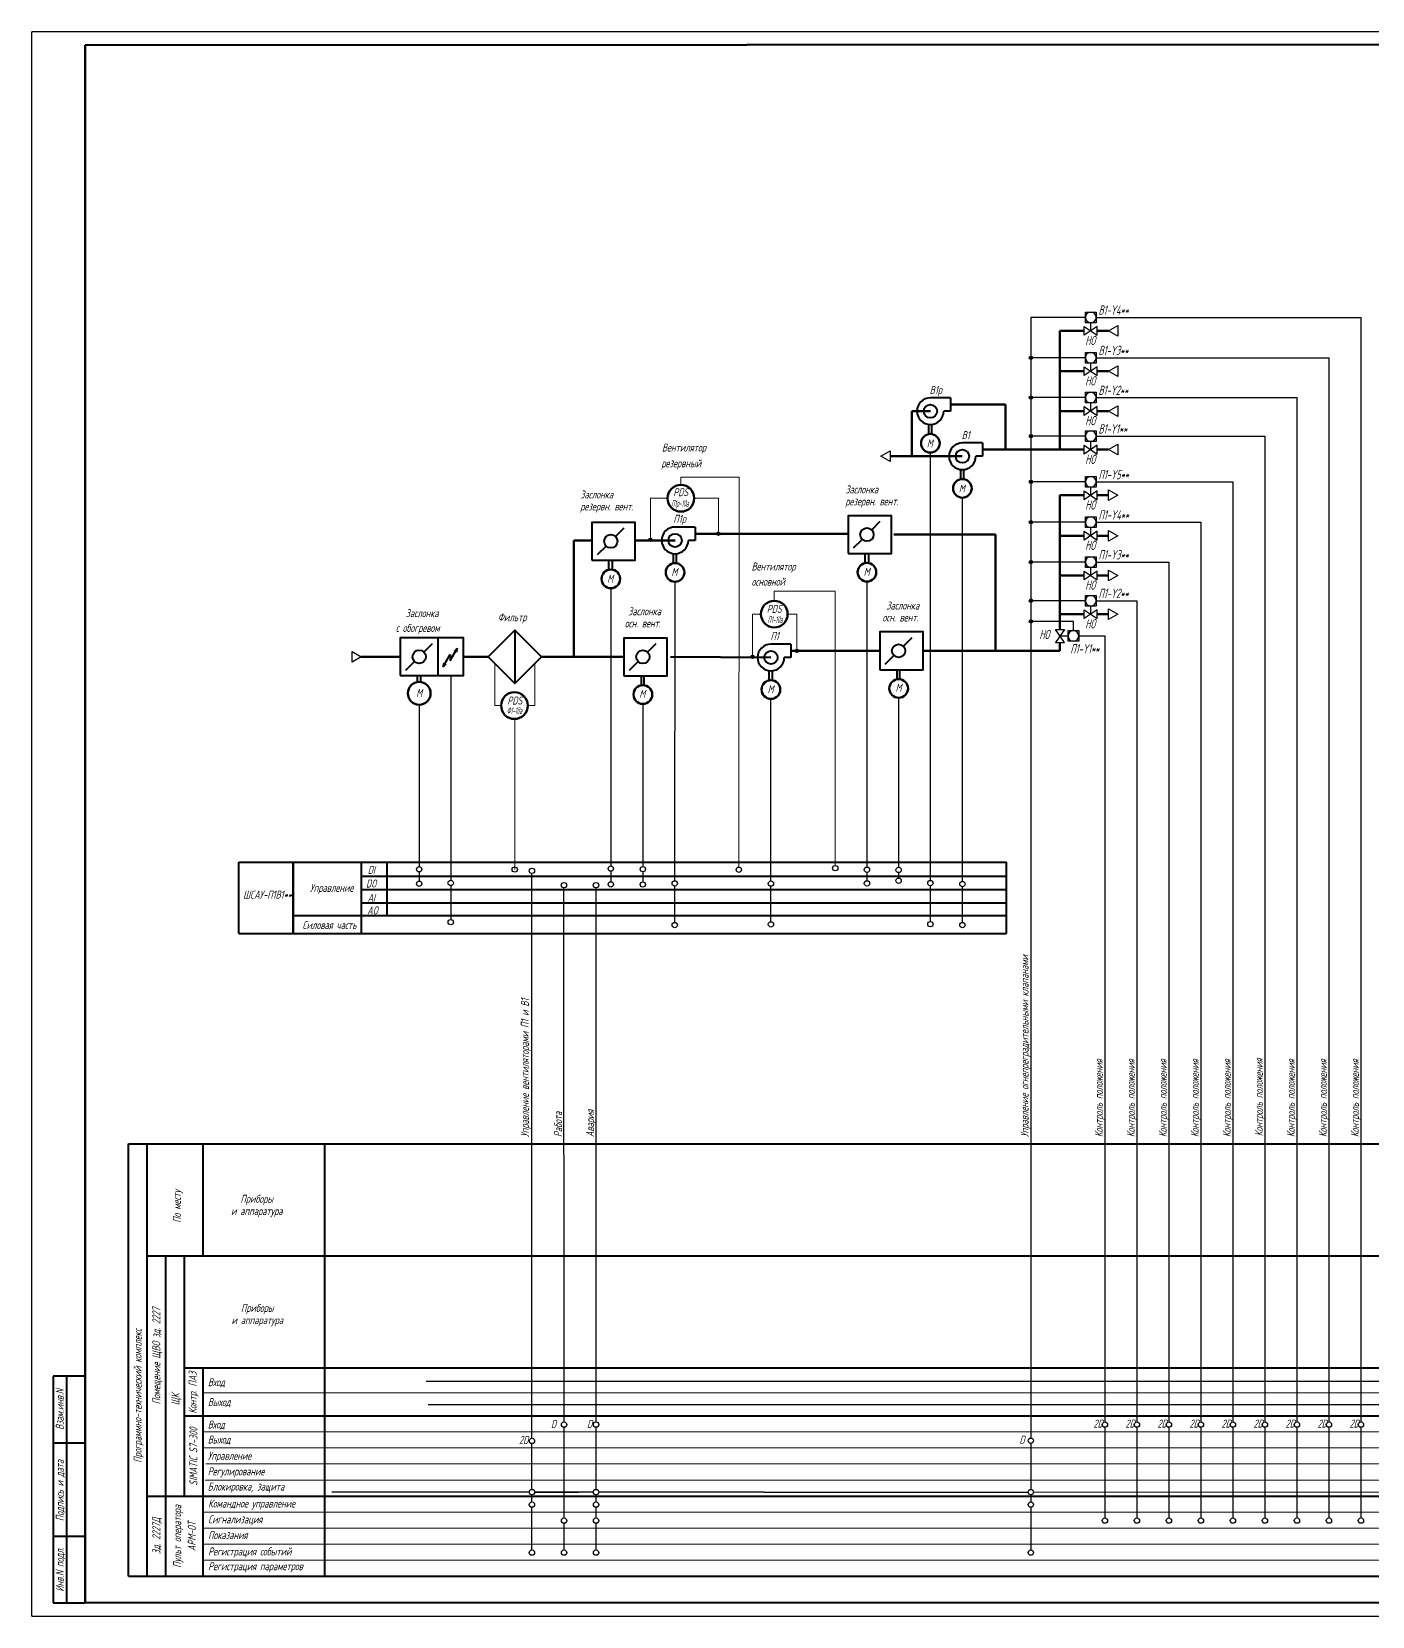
# Model space of a CAD drawing. Header units: millimetres. Extents: x -338 to 6826, y -8218 to 3153.
# Drawn here: x 2037 to 2539, y 1072 to 1666 of the extents above; entities that cross this region are included whole.
import ezdxf
from ezdxf.enums import TextEntityAlignment as Align

# ---------------------------------------------------------------- set-up
doc = ezdxf.new("R2010")
doc.units = ezdxf.units.MM
doc.layers.get('Defpoints').update_dxf_attribs({"color": 251})
for name, color, linetype in [('osnovnoy shtamp', 7, 'Continuous'), ('Слой М50', 3, 'Continuous'), ('ТЕКСТ', 2, 'Continuous')]:
    doc.layers.add(name, color=color, linetype=linetype)
for name, color, linetype, lineweight in [('Аппараты', 137, 'Continuous', 40), ('Арматура', 1, 'Continuous', 25), ('Выноска', 137, 'Continuous', 20), ('Датчики', 31, 'Continuous', 50), ('Рамка тонкая', 5, 'Continuous', 25), ('Связи', 95, 'Continuous', 25), ('Текст_КИП', 2, 'Continuous', 25), ('Толст.рамка', 7, 'Continuous', 60), ('Трубопроводы', 7, 'Continuous', 60), ('Щиты_пульты', 5, 'Continuous', 40)]:
    doc.layers.add(name, color=color, linetype=linetype, lineweight=lineweight)
doc.styles.add('Simplex', font='simplex.shx', dxfattribs={"width": 0.7, "oblique": 15})

# ---------------------------------------------------------------- blocks, each defined once
blk = doc.blocks.new('газ')
blk.add_lwpolyline([(-2, -3.46), (2, -3.46), (0, 0)], close=True)
blk = doc.blocks.new('A$C5B824081')
at = {"layer": 'Арматура'}
for p, q in [((4.84, -1.67), (0, 1.67)), ((0, -1.67), (4.84, 1.67)), ((0, 1.67), (0, -1.67)), ((2.42, 0), (2.42, -3.04)), ((4.84, 1.67), (4.84, -1.67))]:
    blk.add_line(p, q, dxfattribs=at)
blk.add_circle((2.42, -5.04), 2, dxfattribs=at)

msp = doc.modelspace()

# ---------------------------------------------------------------- hatches: boundary and pattern name
h = msp.add_hatch(color=256)
edge = h.paths.add_edge_path()
edge.add_arc((2411.41, 1544.07), 0.635, 0, 360)
h = msp.add_hatch(color=256)
edge = h.paths.add_edge_path()
edge.add_arc((2411.41, 1529.15), 0.635, 0, 360)
h = msp.add_hatch(color=256)
edge = h.paths.add_edge_path()
edge.add_arc((2411.41, 1514.67), 0.635, 0, 360)
h = msp.add_hatch(color=256)
edge = h.paths.add_edge_path()
edge.add_arc((2411.41, 1497.55), 0.635, 0, 360)
h = msp.add_hatch(color=256)
edge = h.paths.add_edge_path()
edge.add_arc((2411.41, 1482.41), 0.635, 0, 360)
h = msp.add_hatch(color=256)
edge = h.paths.add_edge_path()
edge.add_arc((2268.81, 1475.86), 0.635, 0, 360)
h = msp.add_hatch(color=256)
edge = h.paths.add_edge_path()
edge.add_arc((2294.3, 1478.12), 0.635, 0, 360)
h = msp.add_hatch(color=256)
edge = h.paths.add_edge_path()
edge.add_arc((2411.41, 1467.49), 0.635, 0, 360)
h = msp.add_hatch(color=256)
edge = h.paths.add_edge_path()
edge.add_arc((2411.41, 1453.01), 0.635, 0, 360)
h = msp.add_hatch(color=256)
edge = h.paths.add_edge_path()
edge.add_arc((2411.41, 1445.23), 0.635, 0, 360)
h = msp.add_hatch(color=256)
edge = h.paths.add_edge_path()
edge.add_arc((2307.11, 1431.96), 0.635, 0, 360)
h = msp.add_hatch(color=256)
edge = h.paths.add_edge_path()
edge.add_arc((2323.75, 1434.21), 0.635, 0, 360)

# ---------------------------------------------------------------- linework, layer by layer
for p, q in [((2427.36, 1441.77), (2427.36, 1445.23)), ((2223.44, 1118.85), (2149.48, 1118.85)), ((2225.44, 1118.85), (2242.03, 1118.85)), ((2247.44, 1118.85), (2225.44, 1118.85)), ((2311.28, 1118.85), (2249.44, 1118.85)), ((2311.28, 1118.85), (2410.41, 1118.85)), ((2412.41, 1118.85), (2638.48, 1118.96))]:
    msp.add_line(p, q)
at = {"color": 7, "lineweight": 40}
for p, q in [((2044.96, 1162.3), (2044.96, 1077.3)), ((2056.96, 1162.3), (2044.96, 1162.3)), ((2049.96, 1162.3), (2049.96, 1077.3)), ((2044.96, 1137.3), (2056.96, 1137.3)), ((2044.96, 1102.3), (2056.96, 1102.3)), ((2044.96, 1077.3), (2056.96, 1077.3))]:
    msp.add_line(p, q, dxfattribs=at)
for points in [[(2431.85, 1561.2), (2435.85, 1561.2), (2435.85, 1557.2), (2431.85, 1557.2)], [(2431.85, 1546.07), (2435.85, 1546.07), (2435.85, 1542.07), (2431.85, 1542.07)], [(2431.85, 1531.15), (2435.85, 1531.15), (2435.85, 1527.15), (2431.85, 1527.15)], [(2431.85, 1516.67), (2435.85, 1516.67), (2435.85, 1512.67), (2431.85, 1512.67)], [(2431.85, 1499.55), (2435.85, 1499.55), (2435.85, 1495.55), (2431.85, 1495.55)], [(2431.85, 1484.41), (2435.85, 1484.41), (2435.85, 1480.41), (2431.85, 1480.41)], [(2431.85, 1469.49), (2435.85, 1469.49), (2435.85, 1465.49), (2431.85, 1465.49)], [(2431.85, 1455.01), (2435.85, 1455.01), (2435.85, 1451.01), (2431.85, 1451.01)], [(2429.36, 1437.77), (2425.36, 1437.77), (2425.36, 1441.77), (2429.36, 1441.77)]]:
    msp.add_lwpolyline(points, close=True)
for centre, radius in [((2411.41, 1544.07), 0.635), ((2411.41, 1529.15), 0.635), ((2411.41, 1514.67), 0.635), ((2411.41, 1497.55), 0.635), ((2280.25, 1491.39), 5), ((2411.41, 1482.41), 0.635), ((2268.81, 1475.86), 0.635), ((2294.3, 1478.12), 0.635), ((2411.41, 1467.49), 0.635), ((2411.41, 1453.01), 0.635), ((2411.41, 1445.23), 0.635), ((2307.11, 1431.96), 0.635), ((2323.75, 1434.21), 0.635), ((2182.17, 1352.34), 1), ((2217.99, 1352.24), 1), ((2224.43, 1351.75), 1), ((2253.99, 1352.58), 1), ((2265.99, 1352.35), 1), ((2301.97, 1352.15), 1), ((2338.11, 1352.75), 1), ((2349.99, 1352.14), 1), ((2361.86, 1352.06), 1), ((2361.86, 1348.04), 1), ((2182.17, 1346.89), 1), ((2193.99, 1347.19), 1), ((2236.43, 1346.36), 1), ((2248.43, 1346.36), 1), ((2253.99, 1346.64), 1), ((2265.99, 1346.61), 1), ((2277.95, 1347.02), 1), ((2313.99, 1346.95), 1), ((2349.99, 1347.04), 1), ((2373.74, 1347.14), 1), ((2385.74, 1346.8), 1), ((2193.99, 1332.51), 1), ((2277.94, 1331.4), 1), ((2313.99, 1331.68), 1), ((2373.74, 1331.75), 1), ((2385.74, 1331.4), 1), ((2236.44, 1144.17), 1), ((2248.44, 1144.18), 1), ((2439.16, 1144.17), 1), ((2451.15, 1144.17), 1), ((2463.15, 1144.17), 1), ((2475.15, 1144.17), 1), ((2487.14, 1144.17), 1), ((2499.14, 1144.17), 1), ((2511.14, 1144.17), 1), ((2523.14, 1144.17), 1), ((2535.13, 1144.17), 1), ((2224.44, 1138.04), 1), ((2411.41, 1138.13), 1), ((2224.44, 1118.85), 1), ((2248.44, 1118.85), 1), ((2411.41, 1118.85), 1), ((2224.44, 1114.17), 1), ((2248.44, 1114.17), 1), ((2411.41, 1114.17), 1), ((2236.44, 1108.17), 1), ((2248.44, 1108.17), 1), ((2439.16, 1108.17), 1), ((2451.15, 1108.17), 1), ((2463.15, 1108.17), 1), ((2475.15, 1108.17), 1), ((2487.14, 1108.17), 1), ((2499.14, 1108.17), 1), ((2511.14, 1108.17), 1), ((2523.14, 1108.17), 1), ((2535.13, 1108.17), 1), ((2224.44, 1096.17), 1), ((2236.44, 1096.17), 1), ((2248.44, 1096.17), 1), ((2411.41, 1096.17), 1)]:
    msp.add_circle(centre, radius)
at = {"layer": 'Defpoints', "color": 251}
for p, q in [((2184.81, 1160.44), (3128.61, 1160.44)), ((2185.59, 1151.67), (3128.61, 1151.67))]:
    msp.add_line(p, q, dxfattribs=at)
at = {"layer": 'Аппараты'}
for p, q in [((2381.24, 1529.04), (2373.74, 1529.04)), ((2381.24, 1529.04), (2381.24, 1524.04)), ((2381.24, 1524.04), (2378.74, 1524.04)), ((2373.14, 1515.46), (2373.14, 1519.07)), ((2374.33, 1515.46), (2374.33, 1519.07)), ((2393.24, 1512.12), (2385.74, 1512.12)), ((2393.24, 1512.12), (2393.24, 1507.12)), ((2393.24, 1507.12), (2390.74, 1507.12)), ((2385.14, 1498.55), (2385.14, 1502.16)), ((2386.33, 1498.55), (2386.33, 1502.16)), ((2255.75, 1477.04), (2258.99, 1480.27)), ((2285.55, 1480.62), (2278.05, 1480.62)), ((2285.55, 1480.62), (2285.55, 1475.62)), ((2351.75, 1479.54), (2354.99, 1482.77)), ((2248.99, 1470.27), (2252.22, 1473.5)), ((2285.55, 1475.62), (2283.05, 1475.62)), ((2344.99, 1472.77), (2348.22, 1476)), ((2253.3, 1464.6), (2253.3, 1468.2)), ((2254.64, 1464.61), (2254.64, 1468.2)), ((2277.43, 1467.04), (2277.43, 1470.62)), ((2278.64, 1467.05), (2278.64, 1470.62)), ((2349.3, 1467.11), (2349.3, 1470.7)), ((2350.64, 1467.11), (2350.64, 1470.7)), ((2189.24, 1424.93), (2189.24, 1439.08)), ((2217.99, 1441.96), (2217.99, 1421.96)), ((2363.63, 1435.98), (2366.86, 1439.21)), ((2183.93, 1433.77), (2187.17, 1437)), ((2191.14, 1428.24), (2193.76, 1432.79)), ((2193.76, 1430.54), (2196.39, 1435.08)), ((2193.76, 1432.79), (2193.76, 1430.54)), ((2196.39, 1435.08), (2195.29, 1433.98)), ((2196.39, 1435.08), (2195.98, 1433.58)), ((2267.75, 1433.7), (2270.99, 1436.93)), ((2321.49, 1436.71), (2313.99, 1436.71)), ((2321.49, 1431.71), (2318.99, 1431.71)), ((2321.49, 1436.71), (2321.49, 1431.71)), ((2356.86, 1429.21), (2360.1, 1432.45)), ((2177.17, 1427), (2180.4, 1430.24)), ((2191.14, 1428.24), (2191.54, 1429.74)), ((2191.14, 1428.24), (2192.23, 1429.34)), ((2260.99, 1426.93), (2264.22, 1430.16)), ((2313.38, 1423.14), (2313.38, 1426.75)), ((2314.57, 1423.14), (2314.57, 1426.75)), ((2361.36, 1423.58), (2361.36, 1427.14)), ((2362.36, 1423.58), (2362.36, 1427.14)), ((2181.55, 1422.51), (2181.55, 1424.93)), ((2182.78, 1422.51), (2182.78, 1424.93)), ((2265.49, 1421.3), (2265.49, 1424.86)), ((2266.49, 1421.3), (2266.49, 1424.86))]:
    msp.add_line(p, q, dxfattribs=at)
for points in [[(2246.92, 1468.2), (2263.14, 1468.2), (2263.14, 1482.34), (2246.92, 1482.34)], [(2342.92, 1470.7), (2359.14, 1470.7), (2359.14, 1484.84), (2342.92, 1484.84)], [(2217.99, 1421.96), (2227.99, 1431.96), (2217.99, 1441.96), (2207.99, 1431.96)], [(2258.92, 1424.86), (2275.14, 1424.86), (2275.14, 1439), (2258.92, 1439)], [(2354.79, 1427.14), (2371.02, 1427.14), (2371.02, 1441.29), (2354.79, 1441.29)]]:
    msp.add_lwpolyline(points, close=True, dxfattribs=at)
for points in [[(2189.24, 1424.93), (2198.74, 1424.93), (2198.74, 1439.08), (2175.09, 1439.08), (2175.09, 1424.93)], [(2175.09, 1424.93), (2189.24, 1424.93)]]:
    msp.add_lwpolyline(points, dxfattribs=at)
for centre in [(2373.74, 1524.04), (2385.74, 1507.12), (2349.99, 1477.77), (2253.99, 1475.27), (2278.05, 1475.62), (2182.17, 1432), (2265.99, 1431.93), (2313.99, 1431.71), (2361.86, 1434.21)]:
    msp.add_circle(centre, 2.5, dxfattribs=at)
for centre in [(2373.74, 1524.04), (2385.74, 1507.12), (2278.05, 1475.62), (2313.99, 1431.71)]:
    msp.add_arc(centre, 5, 90, 0, dxfattribs=at)
at = {"layer": 'Выноска', "ltscale": 2}
for p, q in [((2280.25, 1499.3), (2302.05, 1499.3)), ((2280.25, 1496.39), (2280.25, 1499.3)), ((2302.05, 1499.3), (2301.97, 1353.15)), ((2268.81, 1491.39), (2268.81, 1475.86)), ((2275.25, 1491.39), (2268.81, 1491.39)), ((2285.25, 1491.39), (2294.3, 1491.39)), ((2294.3, 1491.39), (2294.3, 1478.12)), ((2315.25, 1456.53), (2338.11, 1456.53)), ((2315.25, 1452.98), (2315.25, 1456.53)), ((2338.11, 1456.53), (2338.11, 1353.75)), ((2307.11, 1447.98), (2307.11, 1431.96)), ((2310.25, 1447.98), (2307.11, 1447.98)), ((2320.25, 1447.98), (2323.75, 1447.98)), ((2323.75, 1447.98), (2323.75, 1434.21)), ((2210.49, 1429.46), (2210.49, 1413.67)), ((2225.49, 1413.67), (2225.49, 1429.46)), ((2210.49, 1413.67), (2212.86, 1413.67)), ((2217.99, 1408.68), (2217.99, 1352.24)), ((2222.86, 1413.67), (2225.49, 1413.67))]:
    msp.add_line(p, q, dxfattribs=at)
at = {"layer": 'Выноска'}
for p, q in [((2101.21, 1156.02), (3225.87, 1156.02)), ((2101.17, 1141.39), (2151.94, 1141.39)), ((2151.94, 1141.39), (3225.87, 1141.39)), ((2101.17, 1135.39), (2151.94, 1135.39)), ((2151.94, 1135.39), (3225.87, 1135.39)), ((2102.15, 1129.39), (2151.94, 1129.39)), ((2151.94, 1129.39), (3225.87, 1129.39)), ((2101.94, 1123.39), (2151.94, 1123.39)), ((2151.94, 1123.39), (3225.87, 1123.39)), ((2101.17, 1111.39), (2151.94, 1111.39)), ((2151.94, 1111.39), (3225.87, 1111.39)), ((2101.17, 1105.39), (2151.94, 1105.39)), ((2151.94, 1105.39), (3225.87, 1105.39)), ((2101.17, 1099.39), (2151.94, 1099.39)), ((2151.94, 1099.39), (3225.87, 1099.39)), ((2101.17, 1093.39), (2151.94, 1093.39)), ((2151.94, 1093.39), (3225.87, 1093.39))]:
    msp.add_line(p, q, dxfattribs=at)
at = {"layer": 'Датчики'}
for centre, radius in [((2373.74, 1512.01), 3.5), ((2385.74, 1495.1), 3.5), ((2253.99, 1461.17), 3.5), ((2278.05, 1463.6), 3.5), ((2349.99, 1463.67), 3.5), ((2182.17, 1418.29), 4.27), ((2265.99, 1417.83), 3.5), ((2313.99, 1419.69), 3.5), ((2361.86, 1420.12), 3.5)]:
    msp.add_circle(centre, radius, dxfattribs=at)
at = {"layer": 'Датчики', "color": 4}
for centre in [(2280.25, 1491.39), (2315.25, 1447.98), (2217.86, 1413.67)]:
    msp.add_circle(centre, 5, dxfattribs=at)
at = {"layer": 'Рамка тонкая'}
for p, q in [((3508.69, 1666.3), (2036.94, 1666.3)), ((2036.94, 1072.3), (2036.94, 1666.3)), ((2036.94, 1072.3), (3508.69, 1072.3))]:
    msp.add_line(p, q, dxfattribs=at)
at = {"layer": 'Связи'}
for p, q in [((2411.41, 1559.2), (2411.41, 1139.13)), ((2431.85, 1559.2), (2411.41, 1559.2)), ((2435.85, 1559.2), (2535.13, 1559.2)), ((2535.13, 1559.2), (2535.13, 1145.17)), ((2431.85, 1544.07), (2411.41, 1544.07)), ((2435.85, 1544.07), (2523.14, 1544.07)), ((2523.14, 1544.07), (2523.14, 1145.17)), ((2431.85, 1529.15), (2411.41, 1529.15)), ((2435.85, 1529.15), (2511.14, 1529.15)), ((2511.14, 1529.15), (2511.14, 1145.17)), ((2431.85, 1514.67), (2411.41, 1514.67)), ((2435.85, 1514.67), (2499.14, 1514.67)), ((2499.14, 1514.67), (2499.14, 1145.17)), ((2373.74, 1348.14), (2373.74, 1508.51)), ((2431.85, 1497.55), (2411.41, 1497.55)), ((2435.85, 1497.55), (2487.14, 1497.55)), ((2487.14, 1497.55), (2487.14, 1145.17)), ((2385.74, 1347.8), (2385.74, 1491.6)), ((2431.85, 1482.41), (2411.41, 1482.41)), ((2435.85, 1482.41), (2475.15, 1482.41)), ((2475.15, 1482.41), (2475.15, 1145.17)), ((2431.85, 1467.49), (2411.41, 1467.49)), ((2435.85, 1467.49), (2463.15, 1467.49)), ((2463.15, 1467.49), (2463.15, 1145.17)), ((2253.99, 1457.67), (2253.99, 1353.58)), ((2277.95, 1348.02), (2278.05, 1460.1)), ((2349.99, 1460.17), (2349.99, 1353.14)), ((2431.85, 1453.01), (2411.41, 1453.01)), ((2435.85, 1453.01), (2451.15, 1453.01)), ((2451.15, 1453.01), (2451.15, 1145.17)), ((2427.36, 1445.23), (2411.41, 1445.23)), ((2429.36, 1439.77), (2439.15, 1439.77)), ((2439.16, 1439.77), (2439.16, 1145.17)), ((2193.99, 1424.93), (2193.99, 1348.19)), ((2182.17, 1414.02), (2182.17, 1353.34)), ((2265.99, 1414.33), (2265.99, 1353.35)), ((2313.99, 1347.95), (2313.99, 1416.19)), ((2361.86, 1416.62), (2361.86, 1353.06)), ((2182.17, 1351.34), (2182.17, 1347.89)), ((2224.44, 1139.04), (2224.43, 1350.75)), ((2253.99, 1351.58), (2253.99, 1347.64)), ((2265.99, 1351.35), (2265.99, 1347.61)), ((2349.99, 1351.14), (2349.99, 1348.04)), ((2361.86, 1351.06), (2361.86, 1349.04)), ((2193.99, 1346.19), (2193.99, 1333.51)), ((2236.44, 1145.17), (2236.43, 1345.36)), ((2248.44, 1145.18), (2248.43, 1345.36)), ((2277.94, 1332.4), (2277.95, 1346.02)), ((2313.99, 1332.4), (2313.99, 1345.95)), ((2373.74, 1332.75), (2373.74, 1346.14)), ((2385.74, 1332.4), (2385.74, 1345.8)), ((2236.44, 1109.17), (2236.44, 1143.17)), ((2248.44, 1119.85), (2248.44, 1143.18)), ((2439.16, 1143.17), (2439.16, 1109.17)), ((2451.15, 1143.17), (2451.15, 1109.17)), ((2463.15, 1143.17), (2463.15, 1109.17)), ((2475.15, 1143.17), (2475.15, 1109.17)), ((2487.14, 1143.17), (2487.14, 1109.17)), ((2499.14, 1143.17), (2499.14, 1109.17)), ((2511.14, 1143.17), (2511.14, 1109.17)), ((2523.14, 1143.17), (2523.14, 1109.17)), ((2535.13, 1143.17), (2535.13, 1109.17)), ((2224.44, 1119.85), (2224.44, 1137.04)), ((2411.41, 1137.13), (2411.41, 1119.85)), ((2224.44, 1115.17), (2224.44, 1117.85)), ((2248.44, 1115.17), (2248.44, 1117.85)), ((2411.41, 1117.85), (2411.41, 1115.17)), ((2224.44, 1097.17), (2224.44, 1113.17)), ((2248.44, 1109.17), (2248.44, 1113.17)), ((2411.41, 1113.17), (2411.41, 1097.17)), ((2236.44, 1097.17), (2236.44, 1107.17)), ((2248.44, 1097.17), (2248.44, 1107.17))]:
    msp.add_line(p, q, dxfattribs=at)
at = {"layer": 'Толст.рамка'}
for p, q in [((3503.69, 1661.74), (2056.94, 1661.3)), ((2056.94, 1077.3), (2056.94, 1661.3)), ((3503.69, 1077.82), (2056.94, 1077.3))]:
    msp.add_line(p, q, dxfattribs=at)
at = {"layer": 'Трубопроводы', "color": 4}
for p, q in [((2431.43, 1554.16), (2422.31, 1554.16)), ((2422.31, 1554.16), (2422.31, 1509.62)), ((2440.55, 1554.16), (2436.27, 1554.16)), ((2431.43, 1539.03), (2422.31, 1539.03)), ((2440.55, 1539.03), (2436.27, 1539.03)), ((2373.74, 1524.04), (2366.83, 1524.04)), ((2366.83, 1524.04), (2366.83, 1507.12)), ((2381.24, 1526.54), (2401.95, 1526.54)), ((2401.95, 1526.53), (2401.95, 1509.62)), ((2431.43, 1524.1), (2422.31, 1524.1)), ((2440.55, 1524.1), (2436.27, 1524.1)), ((2393.24, 1509.62), (2431.43, 1509.62)), ((2440.55, 1509.62), (2436.27, 1509.62)), ((2385.68, 1507.12), (2358.67, 1507.12)), ((2422.31, 1442.19), (2422.31, 1492.5)), ((2431.43, 1492.5), (2422.31, 1492.5)), ((2440.55, 1492.5), (2436.27, 1492.5)), ((2240.07, 1475.62), (2246.92, 1475.62)), ((2240.07, 1475.62), (2240.07, 1431.96)), ((2263.14, 1475.62), (2278.05, 1475.62)), ((2285.55, 1478.12), (2342.92, 1478.12)), ((2359.99, 1477.77), (2398.19, 1477.77)), ((2398.19, 1477.77), (2398.19, 1434.21)), ((2431.43, 1477.37), (2422.31, 1477.37)), ((2440.55, 1477.37), (2436.27, 1477.37)), ((2431.43, 1462.44), (2422.31, 1462.44)), ((2440.55, 1462.44), (2436.27, 1462.44)), ((2431.43, 1447.96), (2422.31, 1447.96)), ((2440.55, 1447.96), (2436.27, 1447.96)), ((2160.46, 1431.96), (2175.09, 1431.96)), ((2198.74, 1431.96), (2207.99, 1431.96)), ((2227.99, 1431.96), (2235.23, 1431.96)), ((2235.23, 1431.96), (2258.92, 1431.96)), ((2276.39, 1431.96), (2313.99, 1431.71)), ((2321.49, 1434.21), (2354.79, 1434.21)), ((2371.02, 1434.21), (2422.31, 1434.21)), ((2422.31, 1437.36), (2422.31, 1434.21))]:
    msp.add_line(p, q, dxfattribs=at)
at = {"layer": 'Щиты_пульты', "color": 5}
for p, q in [((2114.63, 1328.22), (2114.63, 1355.01)), ((2114.63, 1355.01), (2402.22, 1355.01)), ((2134.98, 1328.22), (2134.97, 1355.01)), ((2134.97, 1355.01), (2134.97, 1328.23)), ((2160.55, 1328.23), (2160.55, 1355.01)), ((2170.22, 1335.01), (2170.22, 1355.01)), ((2402.22, 1328.23), (2402.22, 1355.01)), ((2160.55, 1349.78), (2402.22, 1349.78)), ((2160.55, 1344.78), (2402.22, 1344.78)), ((2160.55, 1339.78), (2402.22, 1339.78)), ((2134.97, 1335.01), (2402.22, 1335.01)), ((2178.86, 1335.01), (2402.22, 1335.01)), ((2114.63, 1328.23), (2402.22, 1328.23)), ((2073.16, 1087.39), (2073.17, 1249.39)), ((2073.17, 1249.39), (2151.94, 1249.39)), ((2080.16, 1087.39), (2080.17, 1249.39)), ((2101.17, 1207.39), (2101.17, 1249.39)), ((2146.72, 1249.39), (2146.72, 1087.39)), ((2151.94, 1249.39), (3225.87, 1249.39)), ((2080.17, 1207.39), (2151.94, 1207.39)), ((2087.16, 1087.39), (2087.17, 1207.39)), ((2094.16, 1117.39), (2094.16, 1207.39)), ((2151.94, 1207.39), (3225.87, 1207.39)), ((2094.16, 1165.39), (2151.94, 1165.39)), ((2101.17, 1087.39), (2101.17, 1165.39)), ((2151.94, 1165.39), (3225.87, 1165.39)), ((2094.16, 1147.39), (2151.94, 1147.39)), ((2151.94, 1147.39), (3225.87, 1147.39)), ((2080.16, 1117.39), (2151.94, 1117.39)), ((2151.94, 1117.39), (3225.87, 1117.39)), ((2073.16, 1087.39), (2151.94, 1087.39)), ((2151.94, 1087.39), (3225.87, 1087.39))]:
    msp.add_line(p, q, dxfattribs=at)

# ---------------------------------------------------------------- block references
at = {"xscale": -1}
for name, p, rotation in [('A$C5B824081', (2431.43, 1554.16), 180), ('газ', (2440.55, 1554.16), 90), ('A$C5B824081', (2431.43, 1539.03), 180), ('газ', (2440.55, 1539.03), 90), ('A$C5B824081', (2431.43, 1524.1), 180), ('газ', (2440.55, 1524.07), 90), ('A$C5B824081', (2431.43, 1509.62), 180), ('газ', (2355.21, 1507.12), 90), ('газ', (2440.55, 1509.62), 90), ('A$C5B824081', (2431.43, 1492.5), 180), ('газ', (2444.01, 1492.5), 270), ('A$C5B824081', (2431.43, 1477.37), 180), ('газ', (2444.01, 1477.37), 270), ('A$C5B824081', (2431.43, 1462.44), 180), ('газ', (2444.01, 1462.44), 270), ('A$C5B824081', (2431.43, 1447.96), 180), ('газ', (2444.01, 1447.96), 270), ('A$C5B824081', (2422.31, 1442.19), 90.00000000000064), ('газ', (2160.46, 1431.96), 270)]:
    msp.add_blockref(name, p, dxfattribs=dict(at, rotation=rotation))

# ---------------------------------------------------------------- texts
at = {"color": 2, "style": 'Simplex', "oblique": 15, "width": 0.7}
for s, p in [('Взам.инв.N', (2048.96, 1149.8)), ('Подпись и дата', (2048.96, 1119.44)), ('Инв.N подл.', (2048.96, 1089.8))]:
    msp.add_text(s, height=3, rotation=90, dxfattribs=at).set_placement(p, align=Align.CENTER)
at = {"layer": 'osnovnoy shtamp', "color": 3, "style": 'Simplex', "oblique": 15, "width": 0.6}
for p in [(2372.4, 1510.46), (2384.4, 1493.55), (2252.62, 1459.75), (2276.68, 1462.24), (2348.75, 1462.31), (2181.04, 1416.9), (2312.74, 1418.32), (2360.69, 1418.87), (2264.65, 1416.6)]:
    msp.add_text('M', height=3, dxfattribs=at).set_placement(p)
at = {"layer": 'Слой М50', "style": 'Simplex', "oblique": 15, "width": 0.6}
for s, p in [('В1р', (2373.48, 1530.49)), ('В1', (2385.48, 1513.58)), ('Вентилятор', (2273.15, 1508.91)), ('резервный', (2272.91, 1503.01)), ('Заслонка', (2242.51, 1491.32)), ('резервн. вент.', (2341.86, 1488.73)), ('Заслонка', (2341.86, 1493.21)), ('резервн. вент.', (2242.51, 1486.83)), ('П1р', (2277.42, 1482.2)), ('Вентилятор', (2306.73, 1464.32)), ('основной', (2306.73, 1458.63)), ('Заслонка', (2177.11, 1446.83)), ('Заслонка', (2260.46, 1447.53)), ('Заслонка', (2357.23, 1449.69)), ('с обогревом', (2173.4, 1441.29)), ('Фильтр', (2211.67, 1445.29)), ('осн. вент.', (2259.21, 1443.01)), ('осн. вент.', (2355.8, 1445.2)), ('П1', (2313.82, 1438.28))]:
    msp.add_text(s, height=3, dxfattribs=at).set_placement(p)
at = {"layer": 'ТЕКСТ', "style": 'Simplex', "oblique": 15, "width": 0.6}
for s, p in [('DO', (2162.22, 1345.49)), ('DI', (2162.88, 1350.59)), ('ШСАУ-П1В1**', (2116.18, 1341.31)), ('Управление', (2141.22, 1343.85)), ('АI', (2162.8, 1340.12)), ('АO', (2162.7, 1335.42)), ('Силовая часть', (2138.43, 1329.93)), ('Вход', (2102.97, 1158.56)), ('Выход', (2102.97, 1151.09)), ('Вход', (2102.92, 1142.68)), ('Выход', (2102.92, 1137.06)), ('Управление', (2102.92, 1130.97)), ('Регулирование', (2102.92, 1125.13)), ('Блокировка, защита', (2102.92, 1119.42)), ('Командное управление', (2103.08, 1113.07)), ('Сигнализация', (2103.08, 1107.14)), ('Показания', (2103.08, 1101.27)), ('Регистрация событий', (2103.08, 1095.1)), ('Регистрация параметров', (2103.08, 1089.57))]:
    msp.add_text(s, height=3, dxfattribs=at).set_placement(p)
for s, p in [('По месту', (2092.87, 1225.95)), ('Помещение ЩВО зд. 2227', (2085.14, 1169.89)), ('Программно-технический комплекс', (2078.14, 1154.89)), ('Контр. ПАЗ', (2098.75, 1156.13)), ('ЩК', (2092.29, 1153.59)), ('SIMATIC S7-300', (2099.05, 1132.15)), ('Пульт оператора', (2092.97, 1102.24)), ('Зд. 2227Д', (2085.14, 1102.39)), ('АРМ-ОТ', (2098.44, 1102.24))]:
    msp.add_text(s, height=3, rotation=90, dxfattribs=at).set_placement(p, align=Align.CENTER)
for s, p in [('Приборы', (2121.29, 1227.29)), ('и аппаратура', (2121.29, 1222.72)), ('Приборы', (2121.48, 1186.39)), ('и аппаратура', (2121.48, 1181.82))]:
    msp.add_text(s, height=3, dxfattribs=at).set_placement(p, align=Align.CENTER)
at = {"layer": 'Текст_КИП', "style": 'Simplex', "oblique": 15, "width": 0.6}
for s, height, p in [('В1-Y4**', 3.5, (2436.74, 1560.19)), ('НО', 3.5, (2431.76, 1548.8)), ('В1-Y3**', 3.5, (2436.74, 1545.06)), ('НО', 3.5, (2431.76, 1533.67)), ('В1-Y2**', 3.5, (2436.74, 1530.13)), ('НО', 3.5, (2431.76, 1518.75)), ('В1-Y1**', 3.5, (2436.74, 1515.65)), ('НО', 3.5, (2431.76, 1504.26)), ('П1-Y5**', 3.5, (2436.74, 1498.53)), ('PDS', 3, (2277.38, 1492.18)), ('НО', 3.5, (2431.76, 1487.14)), ('П1-Y4**', 3.5, (2436.74, 1483.4)), ('НО', 3.5, (2431.76, 1472.01)), ('П1-Y3**', 3.5, (2436.74, 1468.47)), ('НО', 3.5, (2431.76, 1457.09)), ('П1-Y2**', 3.5, (2436.74, 1453.99)), ('PDS', 3, (2312.44, 1448.44)), ('НО', 3.5, (2431.76, 1442.6)), ('НО', 3.5, (2414.58, 1438.58)), ('П1-Y1**', 3.5, (2426.18, 1433.21)), ('PDS', 3, (2215.19, 1414.06))]:
    msp.add_text(s, height=height, dxfattribs=at).set_placement(p)
at = {"layer": 'Текст_КИП', "style": 'Simplex', "oblique": 15, "width": 0.45}
for s, p in [('П1р-10а', (2279.84, 1488.21)), ('П1-10а', (2315.49, 1444.63)), ('Ф1-10а', (2217.83, 1410.55))]:
    msp.add_text(s, height=2.5, dxfattribs=at).set_placement(p, align=Align.CENTER)
at = {"layer": 'Текст_КИП', "style": 'Simplex', "oblique": 15, "width": 0.6}
for s, p in [('Управление огнепреградительными клапанами ', (2410.53, 1251.93)), ('Управление вентиляторами П1 и В1', (2223.27, 1251.93)), ('Контроль положения', (2438.36, 1251.93)), ('Контроль положения', (2450.36, 1251.93)), ('Контроль положения', (2462.35, 1251.93)), ('Контроль положения', (2474.35, 1251.93)), ('Контроль положения', (2486.35, 1251.93)), ('Контроль положения', (2498.35, 1252.26)), ('Контроль положения', (2510.34, 1251.93)), ('Контроль положения', (2522.34, 1251.93)), ('Контроль положения', (2534.34, 1251.93)), ('Работа ', (2235.7, 1251.93)), ('Авария', (2247.7, 1251.93))]:
    msp.add_text(s, height=3, rotation=90, dxfattribs=at).set_placement(p)
at = {"layer": 'Текст_КИП', "color": 3, "style": 'Simplex', "oblique": 15, "width": 0.6}
for s, p in [('D', (2231.56, 1142.91)), ('D', (2245.06, 1142.91)), ('2D', (2434.88, 1143.04)), ('2D', (2446.87, 1143.04)), ('2D', (2458.87, 1143.04)), ('2D', (2470.87, 1143.04)), ('2D', (2482.87, 1143.04)), ('2D', (2494.86, 1143.04)), ('2D', (2506.86, 1143.04)), ('2D', (2518.86, 1143.04)), ('2D', (2530.86, 1143.04)), ('2D', (2219.56, 1136.91)), ('D', (2407.13, 1137))]:
    msp.add_text(s, height=3, dxfattribs=at).set_placement(p)

doc.saveas('drawing.dxf')
